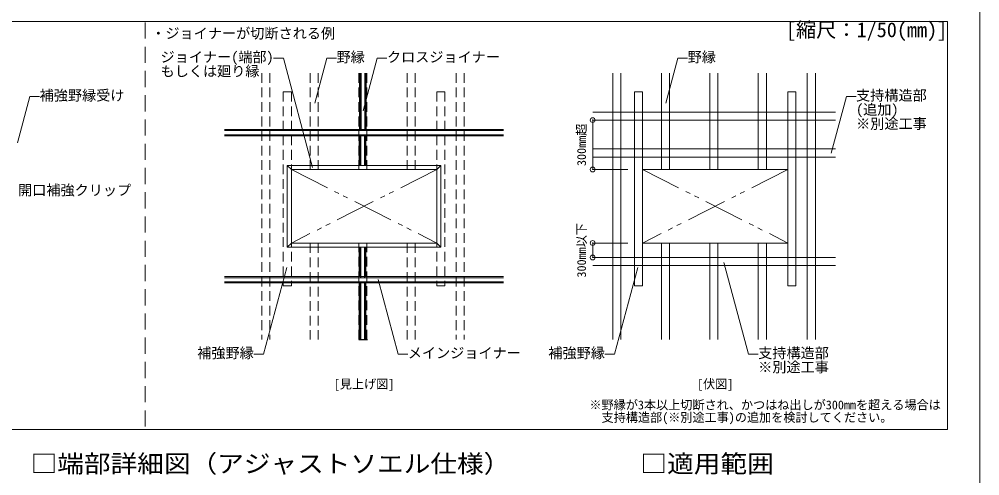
# Model space of a CAD drawing. Units: millimetres on the paper, enlarged 10 times, with parts at other scales. Extents: x -5334 to 1950, y -1347 to 20312.
# Drawn here: x 761 to 1950, y -487 to 78 of the extents above; entities that cross this region are included whole.
import ezdxf
from ezdxf.enums import TextEntityAlignment as Align

# ---------------------------------------------------------------- set-up
doc = ezdxf.new("R2010")
doc.units = ezdxf.units.MM
doc.header["$LTSCALE"] = 10
doc.header["$PDMODE"] = 32
doc.header["$PDSIZE"] = 6
for name, pattern in [('DASHED1', [1.8, 1.2, -0.6]), ('DASHED2', [3, 2, -1]), ('DOUBLE_CHAIN1', [8.8, 5, -1, 0.6, -0.6, 0.6, -1])]:
    doc.linetypes.add(name, pattern=pattern)
for name, color, linetype, lineweight in [('8-1_吊り材', 7, 'DASHED1', 18), ('8-2_野縁受け', 3, 'Continuous', 18), ('8-3_野縁', 2, 'Continuous', 25), ('8-5_寸法', 4, 'Continuous', 9), ('8-6_文字', 7, 'Continuous', 18), ('8-9_躯体他', 4, 'Continuous', 9), ('8-B_補強金具・金具・その他', 3, 'Continuous', 18), ('8-D_パネル', 4, 'Continuous', 9), ('F-3_野縁', 3, 'Continuous', 18), ('F-6_文字', 7, 'Continuous', 18)]:
    doc.layers.add(name, color=color, linetype=linetype, lineweight=lineweight)
doc.styles.add('ＭＳ ゴシック', font='')
doc.styles.get('ＭＳ ゴシック').set_extended_font_data('MS Gothic')

msp = doc.modelspace()

# ---------------------------------------------------------------- linework, layer by layer
at = {"layer": '8-1_吊り材'}
for p, q in [((1061.17, 11.18), (1061.17, -318.42)), ((1071.17, 11.18), (1071.17, -318.42)), ((1121.17, 11.18), (1121.17, -108.19)), ((1131.17, 11.18), (1131.17, -108.19)), ((1181.17, 11.18), (1181.17, -108.19)), ((1191.17, 11.18), (1191.17, -108.19)), ((1241.17, 11.18), (1241.17, -108.19)), ((1251.17, 11.18), (1251.17, -108.19)), ((1301.77, 11.18), (1301.77, -318.42)), ((1311.77, 11.18), (1311.77, -318.42)), ((1087.8, -12.08), (1087.8, -252.08)), ((1087.8, -12.08), (1097.8, -12.08)), ((1097.8, -12.08), (1097.8, -252.08)), ((1277.8, -12.08), (1277.8, -252.08)), ((1277.8, -12.08), (1287.8, -12.08)), ((1287.8, -12.08), (1287.8, -252.08)), ((1121.17, -199.19), (1121.17, -318.42)), ((1131.17, -199.19), (1131.17, -318.42)), ((1181.17, -318.42), (1181.17, -199.19)), ((1191.17, -318.42), (1191.17, -199.19)), ((1241.17, -199.19), (1241.17, -318.42)), ((1251.17, -199.19), (1251.17, -318.42)), ((1087.8, -252.08), (1097.8, -252.08)), ((1277.8, -252.08), (1287.8, -252.08))]:
    msp.add_line(p, q, dxfattribs=at)
at = {"layer": '8-1_吊り材', "linetype": 'Continuous'}
for p, q in [((1495.83, 11.18), (1495.83, -318.42)), ((1505.83, 11.18), (1505.83, -318.42)), ((1555.83, 11.18), (1555.83, -108.19)), ((1565.83, 11.18), (1565.83, -108.19)), ((1615.83, 11.18), (1615.83, -108.19)), ((1625.83, 11.18), (1625.83, -108.19)), ((1675.83, 11.18), (1675.83, -108.19)), ((1685.83, 11.18), (1685.83, -108.19)), ((1736.43, 11.18), (1736.43, -318.42)), ((1746.43, 11.18), (1746.43, -318.42)), ((1522.47, -12.08), (1522.47, -252.08)), ((1522.47, -12.08), (1532.47, -12.08)), ((1532.47, -12.08), (1532.47, -252.08)), ((1712.47, -12.08), (1712.47, -252.08)), ((1712.47, -12.08), (1722.47, -12.08)), ((1722.47, -12.08), (1722.47, -252.08)), ((1555.83, -199.19), (1555.83, -318.42)), ((1565.83, -199.19), (1565.83, -318.42)), ((1615.83, -318.42), (1615.83, -199.19)), ((1625.83, -318.42), (1625.83, -199.19)), ((1675.83, -199.19), (1675.83, -318.42)), ((1685.83, -199.19), (1685.83, -318.42)), ((1522.47, -252.08), (1532.47, -252.08)), ((1712.47, -252.08), (1722.47, -252.08))]:
    msp.add_line(p, q, dxfattribs=at)
at = {"layer": '8-2_野縁受け'}
for p, q in [((1360.5, -58.62), (1015.1, -58.62)), ((1360.5, -60.12), (1015.1, -60.12)), ((1360.5, -65.12), (1015.1, -65.12)), ((1360.5, -66.62), (1015.1, -66.62)), ((1360.5, -240.62), (1015.1, -240.62)), ((1360.5, -242.12), (1015.1, -242.12)), ((1360.5, -247.12), (1015.1, -247.12)), ((1360.5, -248.62), (1015.1, -248.62))]:
    msp.add_line(p, q, dxfattribs=at)
at = {"layer": '8-3_野縁'}
for p, q in [((1182.17, 11.18), (1182.17, -58.62)), ((1183.67, 11.18), (1183.67, -60.12)), ((1188.67, 11.18), (1188.67, -60.12)), ((1190.17, 11.18), (1190.17, -58.62)), ((1182.17, -103.19), (1182.17, -66.62)), ((1183.67, -103.19), (1183.67, -65.12)), ((1188.67, -103.19), (1188.67, -65.12)), ((1190.17, -103.19), (1190.17, -66.62)), ((1182.17, -240.82), (1182.17, -204.19)), ((1183.67, -242.32), (1183.67, -204.19)), ((1188.67, -242.32), (1188.67, -204.19)), ((1190.17, -240.82), (1190.17, -204.19)), ((1182.17, -318.42), (1182.17, -248.82)), ((1183.67, -318.42), (1183.67, -247.32)), ((1188.67, -318.42), (1188.67, -247.32)), ((1190.17, -318.42), (1190.17, -248.82)), ((1181.17, -318.42), (1191.94, -318.42))]:
    msp.add_line(p, q, dxfattribs=at)
at = {"layer": '8-5_寸法'}
for p, q in [((1470.83, -47.08), (1513.43, -47.08)), ((1470.83, -108.19), (1470.83, -47.08)), ((1470.83, -108.19), (1514.15, -108.19)), ((1470.83, -217.08), (1470.83, -199.19)), ((1470.83, -199.19), (1514.15, -199.19)), ((1470.83, -217.08), (1513.43, -217.08))]:
    msp.add_line(p, q, dxfattribs=at)
at = {"layer": '8-5_寸法', "color": 7}
for p in [(1470.83, -47.08), (1470.83, -108.19), (1470.83, -199.19), (1470.83, -217.08)]:
    msp.add_point(p, dxfattribs=at)
at = {"layer": '8-6_文字'}
for p, q in [((1141.7, 29.45), (1126.79, -26.19)), ((1141.7, 29.45), (1153.7, 29.45)), ((1186.73, -35.47), (1204.12, 29.45)), ((1204.12, 29.45), (1216.12, 29.45)), ((1204.12, 29.45), (1216.12, 29.45)), ((1576.37, 29.45), (1561.46, -26.19)), ((1576.37, 29.45), (1588.37, 29.45)), ((774.2, -17.98), (758.83, -75.33)), ((774.2, -17.98), (786.2, -17.98)), ((1784.86, -17.98), (1766.09, -88.04)), ((1784.86, -17.98), (1796.86, -17.98)), ((1663.68, -336.69), (1633.3, -223.32)), ((1063.29, -336.69), (1092.05, -229.36)), ((1497.96, -336.69), (1526.72, -229.36)), ((1205.19, -244.52), (1229.89, -336.69)), ((1051.29, -336.69), (1063.29, -336.69)), ((1229.89, -336.69), (1241.89, -336.69)), ((1485.96, -336.69), (1497.96, -336.69)), ((1663.68, -336.69), (1675.68, -336.69))]:
    msp.add_line(p, q, dxfattribs=at)
at = {"layer": '8-6_文字', "color": 4, "lineweight": 9}
for p, q in [((1051.29, -336.69), (1063.29, -336.69)), ((1485.96, -336.69), (1497.96, -336.69))]:
    msp.add_line(p, q, dxfattribs=at)
at = {"layer": '8-6_文字'}
msp.add_lwpolyline([(1124.09, -105.67), (1087.89, 29.45), (1075.89, 29.45)], dxfattribs=at)
at = {"layer": '8-9_躯体他'}
for p, q in [((1470.83, -37.08), (1771.43, -37.08)), ((1771.43, -47.08), (1470.83, -47.08)), ((1470.83, -82.84), (1771.43, -82.84)), ((1470.83, -92.84), (1771.43, -92.84)), ((1470.83, -217.08), (1771.43, -217.08)), ((1470.83, -227.08), (1771.43, -227.08))]:
    msp.add_line(p, q, dxfattribs=at)
at = {"layer": '8-B_補強金具・金具・その他'}
for p, q in [((1097.8, -108.19), (1092.8, -103.19)), ((1277.8, -108.19), (1282.8, -103.19)), ((1097.8, -108.19), (1097.8, -199.19)), ((1097.8, -199.19), (1092.8, -204.19)), ((1277.8, -199.19), (1282.8, -204.19))]:
    msp.add_line(p, q, dxfattribs=at)
msp.add_lwpolyline([(1282.8, -103.19), (1282.8, -204.19), (1092.8, -204.19), (1092.8, -103.19)], close=True, dxfattribs=at)
msp.add_lwpolyline([(1097.8, -108.19), (1277.8, -108.19), (1277.8, -199.19), (1097.8, -199.19)], dxfattribs=at)
at = {"layer": '8-D_パネル'}
for p, q in [((1097.8, -108.19), (1097.8, -199.19)), ((1097.8, -108.19), (1188.8, -108.19)), ((1532.47, -108.19), (1532.47, -199.19)), ((1532.47, -108.19), (1623.47, -108.19)), ((1277.8, -199.19), (1097.8, -199.19)), ((1712.47, -199.19), (1532.47, -199.19))]:
    msp.add_line(p, q, dxfattribs=at)
at = {"layer": '8-D_パネル', "linetype": 'DOUBLE_CHAIN1'}
for p, q in [((1277.8, -108.19), (1097.8, -199.19)), ((1097.8, -108.19), (1277.8, -199.19)), ((1712.47, -108.19), (1532.47, -199.19)), ((1532.47, -108.19), (1712.47, -199.19))]:
    msp.add_line(p, q, dxfattribs=at)
at = {"layer": '8-D_パネル'}
for points in [[(1097.8, -199.19), (1097.8, -108.19), (1277.8, -108.19), (1277.8, -199.19)], [(1532.47, -199.19), (1532.47, -108.19), (1712.47, -108.19), (1712.47, -199.19)]]:
    msp.add_lwpolyline(points, dxfattribs=at)
at = {"layer": 'F-3_野縁'}
for p, q in [((1950, 1325), (1950, -1325)), ((20, 75), (1910, 75)), ((1910, -429.82), (1910, 75)), ((20, -429.82), (1910, -429.82))]:
    msp.add_line(p, q, dxfattribs=at)
at = {"layer": 'F-3_野縁', "linetype": 'DASHED2'}
msp.add_line((916.95, 73.71), (916.95, -429.82), dxfattribs=at)

# ---------------------------------------------------------------- texts
at = {"layer": '8-5_寸法', "style": 'ＭＳ ゴシック'}
for s, p in [('300mm超', (1465.83, -103.89)), ('300mm以下', (1465.83, -241.89))]:
    msp.add_text(s, height=11, rotation=90, dxfattribs=at).set_placement(p, align=Align.BOTTOM_LEFT)
at = {"layer": '8-6_文字', "style": 'ＭＳ ゴシック'}
for s, height, p in [('・ジョイナーが切断される例', 12.83, (924.45, 50)), ('ジョイナー(端部)', 12.83, (935.89, 20.7)), ('野縁', 12.83, (1153.7, 20.7)), ('クロスジョイナー', 12.83, (1216.12, 20.7)), ('野縁', 12.83, (1588.37, 20.7)), ('もしくは廻り縁', 12.83, (935.89, 3.2)), ('補強野縁受け', 12.83, (786.2, -26.73)), ('支持構造部', 12.83, (1796.86, -26.73)), ('(追加)', 12.83, (1796.86, -44.23)), ('※別途工事', 12.83, (1796.86, -61.73)), ('開口補強クリップ', 12.83, (759.54, -144.01)), ('補強野縁', 12.83, (981.29, -345.44)), ('メインジョイナー', 12.83, (1241.89, -345.44)), ('補強野縁', 12.83, (1415.96, -345.44)), ('支持構造部', 12.83, (1675.68, -345.44)), ('※別途工事', 12.83, (1675.68, -362.94)), ('[見上げ図]', 11, (1150.3, -382.54)), ('[伏図]', 11, (1599.97, -382.54)), ('※野縁が3本以上切断され、かつはね出しが300mmを超える場合は', 11, (1466.8, -408.33)), ('支持構造部(※別途工事)の追加を検討してください。', 11, (1481.8, -423.84))]:
    msp.add_text(s, height=height, dxfattribs=at).set_placement(p, align=Align.BOTTOM_LEFT)
at = {"layer": 'F-6_文字', "style": 'ＭＳ ゴシック'}
msp.add_text('[縮尺：1/50(mm)]', height=18.33, dxfattribs=at).set_placement((1710, 50), align=Align.BOTTOM_LEFT)
at = {"layer": 'F-6_文字', "style": 'ＭＳ ゴシック', "width": 1.1}
for s, p in [('□端部詳細図（アジャストソエル仕様）', (775, -489.82)), ('□適用範囲', (1530, -489.82))]:
    msp.add_text(s, height=21.99, dxfattribs=at).set_placement(p, align=Align.BOTTOM_LEFT)

doc.saveas('drawing.dxf')
